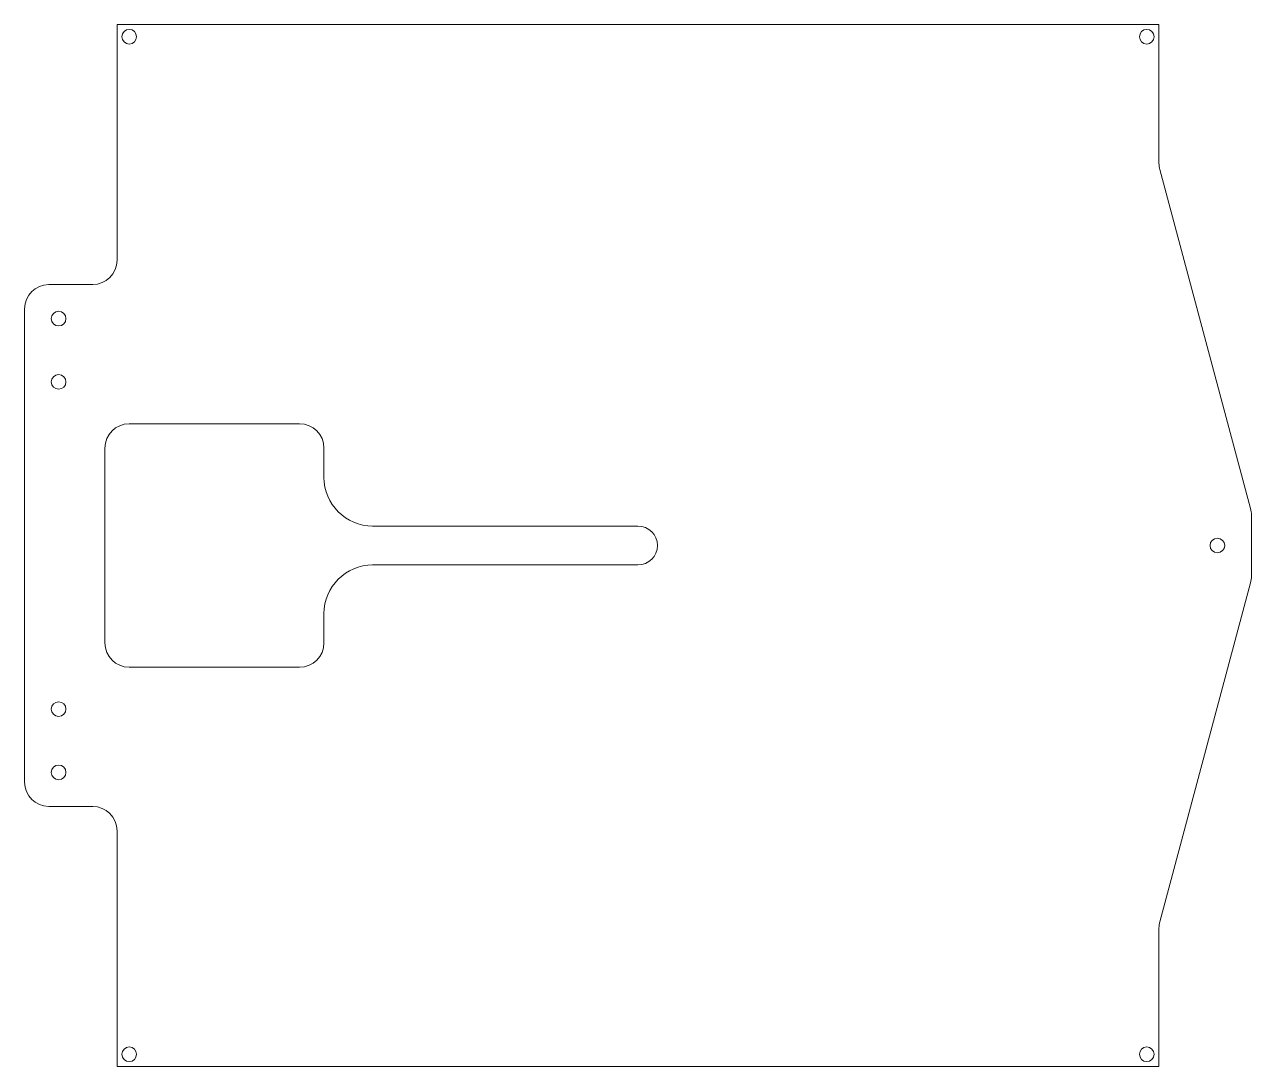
# Model space of a CAD drawing. Header units: millimetres. Extents: x -9 to 243, y -35 to 179.
import ezdxf

# ---------------------------------------------------------------- set-up
doc = ezdxf.new("R2010")
doc.units = ezdxf.units.MM

msp = doc.modelspace()

# ---------------------------------------------------------------- linework, layer by layer
at = {"color": 7, "linetype": 'Continuous', "lineweight": 15}
for p, q in [((10, 179), (10, 130.6)), ((224, 179), (10, 179)), ((224, 150.5), (224, 179)), ((224.17, 149.2), (242.83, 79.57)), ((-4, 125.6), (5, 125.6)), ((-9, 120.6), (-9, 23.4)), ((47.5, 97), (12.5, 97)), ((7.5, 52), (7.5, 92)), ((52.5, 86), (52.5, 92)), ((243, 78.28), (243, 65.66)), ((117, 76), (62.5, 76)), ((117, 68), (62.5, 68)), ((224.17, -5.27), (242.83, 64.36)), ((52.5, 52), (52.5, 58)), ((47.5, 47), (12.5, 47)), ((-4, 18.4), (5, 18.4)), ((10, 13.4), (10, -35)), ((224, -35), (224, -6.56)), ((10, -35), (224, -35))]:
    msp.add_line(p, q, dxfattribs=at)
for centre in [(12.5, 176.5), (221.5, 176.5), (-2, 118.6), (-2, 105.6), (236, 72), (-2, 38.4), (-2, 25.4), (12.5, -32.5), (221.5, -32.5)]:
    msp.add_circle(centre, 1.5, dxfattribs=at)
for centre, radius, start, end in [((229, 150.5), 5, 180, 195), ((5, 130.6), 5, 270, 0), ((-4, 120.6), 5, 90, 180), ((12.5, 92), 5, 90, 180), ((47.5, 92), 5, 0, 90), ((62.5, 86), 10, 180, 270), ((238, 78.28), 5, 0, 15), ((117, 72), 4, 270, 90), ((62.5, 58), 10, 90, 180), ((238, 65.66), 5, 345, 360), ((12.5, 52), 5, 180, 270), ((47.5, 52), 5, 270, 0), ((-4, 23.4), 5, 180, 270), ((5, 13.4), 5, 0, 90), ((229, -6.56), 5, 165, 180)]:
    msp.add_arc(centre, radius, start, end, dxfattribs=at)

doc.saveas('drawing.dxf')
